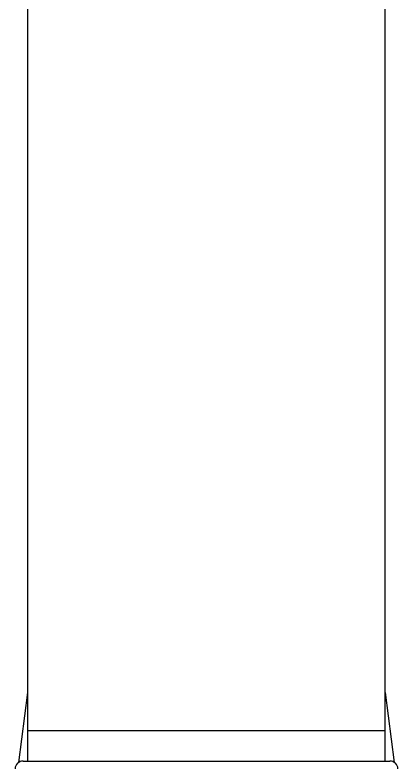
# Model space of a CAD drawing. Header units: millimetres. Extents: x 120 to 1856, y -818 to 764.
# Drawn here: x 1806.9 to 1840.1, y 612.2 to 677.7 of the extents above; entities that cross this region are included whole.
import ezdxf

# ---------------------------------------------------------------- set-up
doc = ezdxf.new("R2010")
doc.units = ezdxf.units.MM
doc.header["$LTSCALE"] = 0.1

msp = doc.modelspace()

# ---------------------------------------------------------------- linework, layer by layer
at = {"color": 7, "linetype": 'Continuous'}
for p, q in [((1808.0284, 612.8803), (1808.0284, 700.5487)), ((1839.0284, 612.8803), (1839.0284, 700.5485)), ((1807.2279, 612.7469), (1808.0284, 618.8273)), ((1839.0284, 618.8273), (1839.8289, 612.7469)), ((1839.0284, 615.4903), (1808.0284, 615.4903)), ((1807.6168, 612.8803), (1839.4405, 612.8803))]:
    msp.add_line(p, q, dxfattribs=at)
for centre, start, end in [((1807.6163, 612.1803), 89.993634, 178.999906), ((1839.4405, 612.1803), 1.000094, 90.006366)]:
    msp.add_arc(centre, 0.7, start, end, dxfattribs=at)

doc.saveas('drawing.dxf')
